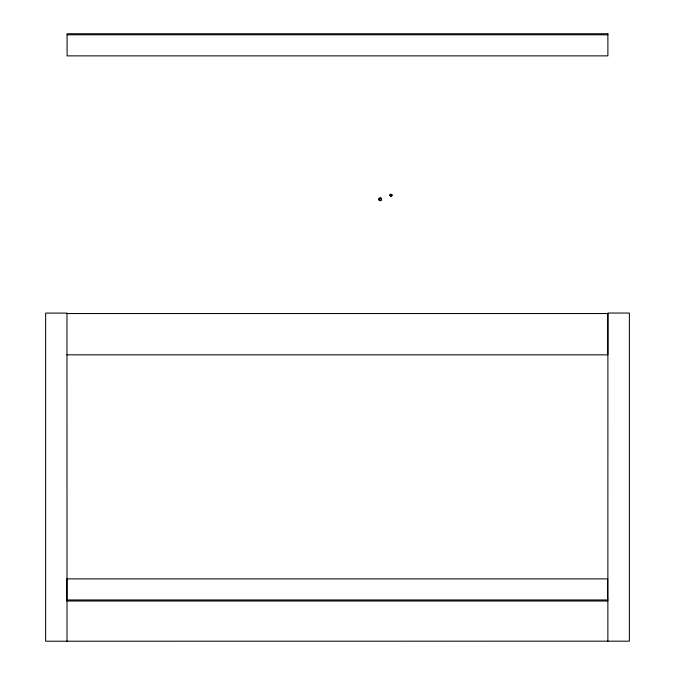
<?xml version="1.0" encoding="UTF-8"?>
<svg xmlns="http://www.w3.org/2000/svg" width="675" height="675" viewBox="0 0 675 675"><rect width="100%" height="100%" fill="white"/><g stroke="black" fill="none" stroke-linecap="round" stroke-linejoin="round"><path stroke-width="1.01" d="M391.306 195.396L391.576 195.767L390.749 196.18L391.154 195.657C390.901 196.526 391.939 194.552 391.188 195.775M390.732 195.488L390.783 196.147M391.306 194.83L390.749 194.147L390.791 194.771L389.956 194.94L390.58 195.345M389.956 195.379L390.471 195.345L389.956 194.94M389.981 194.974L390.639 194.83M391.989 194.94L391.989 195.379L391.584 194.94M390.968 194.434L390.277 195.387M67.087 34.805L607.888 34.805M391.357 194.982L391.956 194.974M391.357 195.345L391.989 195.379M66.943 313.538L607.804 313.538L607.804 354.839L66.943 354.839M66.85 599.957L607.871 599.957M390.547 195.75L391.66 195.387L391.399 194.577M390.749 194.147L391.576 194.974M607.871 641.25L607.905 313.04L629.362 313.04L629.362 641.166L45.638 641.216L45.638 313.09L66.977 313.09L67.011 641.25M607.888 33.75L67.087 33.75L67.087 55.873L607.888 55.873L607.888 33.75M607.652 578.888L66.85 578.888L66.85 601.012L607.652 601.012L607.652 578.888M379.426 200.551A1.477 1.477 0 0 0 381.637 199.277A1.477 1.477 0 0 0 379.426 198.003A1.477 1.477 0 0 0 379.426 200.551M379.637 200.188A1.055 1.055 0 0 0 381.223 199.277A1.055 1.055 0 0 0 379.637 198.357A1.055 1.055 0 0 0 379.637 200.188"/></g></svg>
